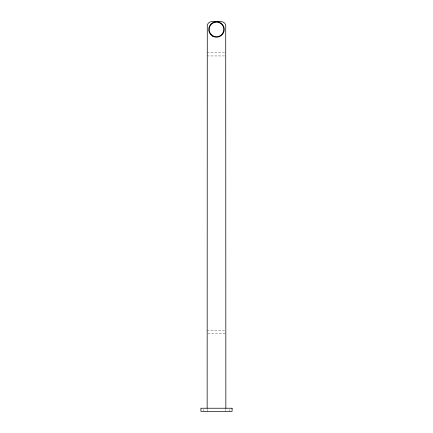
<?xml version="1.0" encoding="UTF-8"?>
<svg xmlns="http://www.w3.org/2000/svg" width="433" height="433" viewBox="0 0 433 433"><rect width="100%" height="100%" fill="white"/><g stroke="black" fill="none" stroke-linecap="round" stroke-linejoin="round"><path stroke-width="0.32" stroke-dasharray="2.17 1.62" d="M207.147 52.826L225.187 52.826M207.147 55.944L225.853 55.944M207.147 330.292L225.187 330.292M207.813 333.41L225.187 333.41M229.593 409.477L229.593 411.35M225.23 409.477L225.23 411.35M207.753 409.477L207.753 411.35M203.423 409.477L203.407 411.35"/><path stroke-width="0.65" d="M225.853 408.232L225.723 25.244A4.676 4.676 0 0 0 221.306 21.65L211.694 21.65A4.676 4.676 0 0 0 207.272 25.244L207.147 408.232M232.088 408.232L200.912 408.232L200.912 411.35L232.088 411.35L232.088 408.232M212.603 36.193A7.794 7.794 0 0 0 224.294 29.444A7.794 7.794 0 0 0 212.603 22.695A7.794 7.794 0 0 0 212.603 36.193M211.32 34.624A7.329 7.329 0 0 0 223.574 31.338A7.329 7.329 0 0 0 214.606 22.37A7.329 7.329 0 0 0 211.32 34.624"/></g></svg>
